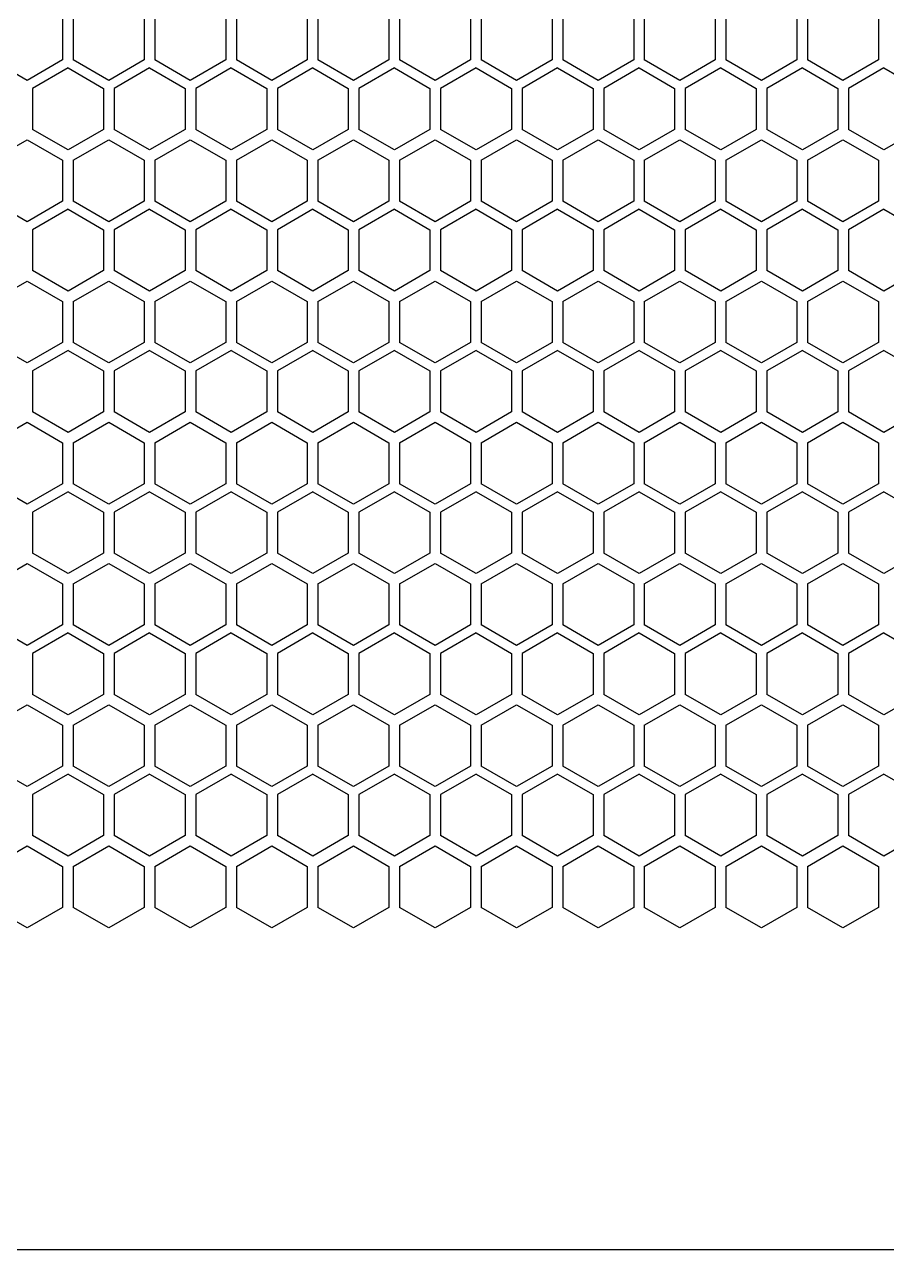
# Model space of a CAD drawing. Extents: x 61367 to 140945, y -1257 to 25588.
# Drawn here: x 73645 to 73742.2, y 19923.8 to 20061.9 of the extents above; entities that cross this region are included whole.
import ezdxf

# ---------------------------------------------------------------- set-up
doc = ezdxf.new("R2010")
doc.units = 0
doc.header["$MEASUREMENT"] = 0
doc.layers.get('0').update_dxf_attribs({"linetype": 'CONTINUOUS'})
doc.layers.add('4215-0412-2_0', color=7, linetype='CONTINUOUS')

# ---------------------------------------------------------------- blocks, each defined once
blk = doc.blocks.new('ERGRTHTHRT')
at = {"layer": '4215-0412-2_0', "color": 7, "linetype": 'Continuous'}
for p, q in [((-37524.92, -67880.7), (-37524.92, -67885.32)), ((-37523.72, -67880.7), (-37523.72, -67885.32)), ((-37515.72, -67880.7), (-37515.72, -67885.32)), ((-37514.52, -67880.7), (-37514.52, -67885.32)), ((-37506.52, -67880.7), (-37506.52, -67885.32)), ((-37505.32, -67880.7), (-37505.32, -67885.32)), ((-37497.32, -67880.7), (-37497.32, -67885.32)), ((-37496.12, -67880.7), (-37496.12, -67885.32)), ((-37488.12, -67880.7), (-37488.12, -67885.32)), ((-37486.92, -67880.7), (-37486.92, -67885.32)), ((-37478.92, -67880.7), (-37478.92, -67885.32)), ((-37477.72, -67880.7), (-37477.72, -67885.32)), ((-37469.72, -67880.7), (-37469.72, -67885.32)), ((-37468.52, -67880.7), (-37468.52, -67885.32)), ((-37460.52, -67880.7), (-37460.52, -67885.32)), ((-37459.32, -67880.7), (-37459.32, -67885.32)), ((-37451.32, -67880.7), (-37451.32, -67885.32)), ((-37450.12, -67880.7), (-37450.12, -67885.32)), ((-37442.12, -67880.7), (-37442.12, -67885.32)), ((-37440.92, -67880.7), (-37440.92, -67885.32)), ((-37432.92, -67880.7), (-37432.92, -67885.32)), ((-37528.92, -67887.63), (-37532.92, -67885.32)), ((-37524.92, -67885.32), (-37528.92, -67887.63)), ((-37519.72, -67887.63), (-37523.72, -67885.32)), ((-37515.72, -67885.32), (-37519.72, -67887.63)), ((-37510.52, -67887.63), (-37514.52, -67885.32)), ((-37506.52, -67885.32), (-37510.52, -67887.63)), ((-37501.32, -67887.63), (-37505.32, -67885.32)), ((-37497.32, -67885.32), (-37501.32, -67887.63)), ((-37492.12, -67887.63), (-37496.12, -67885.32)), ((-37488.12, -67885.32), (-37492.12, -67887.63)), ((-37482.92, -67887.63), (-37486.92, -67885.32)), ((-37478.92, -67885.32), (-37482.92, -67887.63)), ((-37473.72, -67887.63), (-37477.72, -67885.32)), ((-37469.72, -67885.32), (-37473.72, -67887.63)), ((-37464.52, -67887.63), (-37468.52, -67885.32)), ((-37460.52, -67885.32), (-37464.52, -67887.63)), ((-37455.32, -67887.63), (-37459.32, -67885.32)), ((-37451.32, -67885.32), (-37455.32, -67887.63)), ((-37446.12, -67887.63), (-37450.12, -67885.32)), ((-37442.12, -67885.32), (-37446.12, -67887.63)), ((-37436.92, -67887.63), (-37440.92, -67885.32)), ((-37432.92, -67885.32), (-37436.92, -67887.63)), ((-37524.3, -67886.22), (-37528.3, -67888.53)), ((-37524.3, -67886.22), (-37520.3, -67888.53)), ((-37515.1, -67886.22), (-37519.1, -67888.53)), ((-37515.1, -67886.22), (-37511.1, -67888.53)), ((-37505.9, -67886.22), (-37509.9, -67888.53)), ((-37505.9, -67886.22), (-37501.9, -67888.53)), ((-37496.7, -67886.22), (-37500.7, -67888.53)), ((-37496.7, -67886.22), (-37492.7, -67888.53)), ((-37487.5, -67886.22), (-37491.5, -67888.53)), ((-37487.5, -67886.22), (-37483.5, -67888.53)), ((-37478.3, -67886.22), (-37482.3, -67888.53)), ((-37478.3, -67886.22), (-37474.3, -67888.53)), ((-37469.1, -67886.22), (-37473.1, -67888.53)), ((-37469.1, -67886.22), (-37465.1, -67888.53)), ((-37459.9, -67886.22), (-37463.9, -67888.53)), ((-37459.9, -67886.22), (-37455.9, -67888.53)), ((-37450.7, -67886.22), (-37454.7, -67888.53)), ((-37450.7, -67886.22), (-37446.7, -67888.53)), ((-37441.5, -67886.22), (-37445.5, -67888.53)), ((-37441.5, -67886.22), (-37437.5, -67888.53)), ((-37432.3, -67886.22), (-37436.3, -67888.53)), ((-37432.3, -67886.22), (-37428.3, -67888.53)), ((-37528.3, -67888.53), (-37528.3, -67893.15)), ((-37520.3, -67888.53), (-37520.3, -67893.15)), ((-37519.1, -67888.53), (-37519.1, -67893.15)), ((-37511.1, -67888.53), (-37511.1, -67893.15)), ((-37509.9, -67888.53), (-37509.9, -67893.15)), ((-37501.9, -67888.53), (-37501.9, -67893.15)), ((-37500.7, -67888.53), (-37500.7, -67893.15)), ((-37492.7, -67888.53), (-37492.7, -67893.15)), ((-37491.5, -67888.53), (-37491.5, -67893.15)), ((-37483.5, -67888.53), (-37483.5, -67893.15)), ((-37482.3, -67888.53), (-37482.3, -67893.15)), ((-37474.3, -67888.53), (-37474.3, -67893.15)), ((-37473.1, -67888.53), (-37473.1, -67893.15)), ((-37465.1, -67888.53), (-37465.1, -67893.15)), ((-37463.9, -67888.53), (-37463.9, -67893.15)), ((-37455.9, -67888.53), (-37455.9, -67893.15)), ((-37454.7, -67888.53), (-37454.7, -67893.15)), ((-37446.7, -67888.53), (-37446.7, -67893.15)), ((-37445.5, -67888.53), (-37445.5, -67893.15)), ((-37437.5, -67888.53), (-37437.5, -67893.15)), ((-37436.3, -67888.53), (-37436.3, -67893.15)), ((-37524.3, -67895.46), (-37528.3, -67893.15)), ((-37520.3, -67893.15), (-37524.3, -67895.46)), ((-37515.1, -67895.46), (-37519.1, -67893.15)), ((-37511.1, -67893.15), (-37515.1, -67895.46)), ((-37505.9, -67895.46), (-37509.9, -67893.15)), ((-37501.9, -67893.15), (-37505.9, -67895.46)), ((-37496.7, -67895.46), (-37500.7, -67893.15)), ((-37492.7, -67893.15), (-37496.7, -67895.46)), ((-37487.5, -67895.46), (-37491.5, -67893.15)), ((-37483.5, -67893.15), (-37487.5, -67895.46)), ((-37478.3, -67895.46), (-37482.3, -67893.15)), ((-37474.3, -67893.15), (-37478.3, -67895.46)), ((-37469.1, -67895.46), (-37473.1, -67893.15)), ((-37465.1, -67893.15), (-37469.1, -67895.46)), ((-37459.9, -67895.46), (-37463.9, -67893.15)), ((-37455.9, -67893.15), (-37459.9, -67895.46)), ((-37450.7, -67895.46), (-37454.7, -67893.15)), ((-37446.7, -67893.15), (-37450.7, -67895.46)), ((-37441.5, -67895.46), (-37445.5, -67893.15)), ((-37437.5, -67893.15), (-37441.5, -67895.46)), ((-37432.3, -67895.46), (-37436.3, -67893.15)), ((-37428.3, -67893.15), (-37432.3, -67895.46)), ((-37532.92, -67896.63), (-37528.92, -67894.32)), ((-37528.92, -67894.32), (-37524.92, -67896.63)), ((-37523.72, -67896.63), (-37519.72, -67894.32)), ((-37519.72, -67894.32), (-37515.72, -67896.63)), ((-37514.52, -67896.63), (-37510.52, -67894.32)), ((-37510.52, -67894.32), (-37506.52, -67896.63)), ((-37505.32, -67896.63), (-37501.32, -67894.32)), ((-37501.32, -67894.32), (-37497.32, -67896.63)), ((-37496.12, -67896.63), (-37492.12, -67894.32)), ((-37492.12, -67894.32), (-37488.12, -67896.63)), ((-37486.92, -67896.63), (-37482.92, -67894.32)), ((-37482.92, -67894.32), (-37478.92, -67896.63)), ((-37477.72, -67896.63), (-37473.72, -67894.32)), ((-37473.72, -67894.32), (-37469.72, -67896.63)), ((-37468.52, -67896.63), (-37464.52, -67894.32)), ((-37464.52, -67894.32), (-37460.52, -67896.63)), ((-37459.32, -67896.63), (-37455.32, -67894.32)), ((-37455.32, -67894.32), (-37451.32, -67896.63)), ((-37450.12, -67896.63), (-37446.12, -67894.32)), ((-37446.12, -67894.32), (-37442.12, -67896.63)), ((-37440.92, -67896.63), (-37436.92, -67894.32)), ((-37436.92, -67894.32), (-37432.92, -67896.63)), ((-37524.92, -67896.63), (-37524.92, -67901.25)), ((-37523.72, -67896.63), (-37523.72, -67901.25)), ((-37515.72, -67896.63), (-37515.72, -67901.25)), ((-37514.52, -67896.63), (-37514.52, -67901.25)), ((-37506.52, -67896.63), (-37506.52, -67901.25)), ((-37505.32, -67896.63), (-37505.32, -67901.25)), ((-37497.32, -67896.63), (-37497.32, -67901.25)), ((-37496.12, -67896.63), (-37496.12, -67901.25)), ((-37488.12, -67896.63), (-37488.12, -67901.25)), ((-37486.92, -67896.63), (-37486.92, -67901.25)), ((-37478.92, -67896.63), (-37478.92, -67901.25)), ((-37477.72, -67896.63), (-37477.72, -67901.25)), ((-37469.72, -67896.63), (-37469.72, -67901.25)), ((-37468.52, -67896.63), (-37468.52, -67901.25)), ((-37460.52, -67896.63), (-37460.52, -67901.25)), ((-37459.32, -67896.63), (-37459.32, -67901.25)), ((-37451.32, -67896.63), (-37451.32, -67901.25)), ((-37450.12, -67896.63), (-37450.12, -67901.25)), ((-37442.12, -67896.63), (-37442.12, -67901.25)), ((-37440.92, -67896.63), (-37440.92, -67901.25)), ((-37432.92, -67896.63), (-37432.92, -67901.25)), ((-37528.92, -67903.56), (-37532.92, -67901.25)), ((-37524.92, -67901.25), (-37528.92, -67903.56)), ((-37524.3, -67902.15), (-37528.3, -67904.46)), ((-37524.3, -67902.15), (-37520.3, -67904.46)), ((-37519.72, -67903.56), (-37523.72, -67901.25)), ((-37515.72, -67901.25), (-37519.72, -67903.56)), ((-37515.1, -67902.15), (-37519.1, -67904.46)), ((-37515.1, -67902.15), (-37511.1, -67904.46)), ((-37510.52, -67903.56), (-37514.52, -67901.25)), ((-37506.52, -67901.25), (-37510.52, -67903.56)), ((-37505.9, -67902.15), (-37509.9, -67904.46)), ((-37505.9, -67902.15), (-37501.9, -67904.46)), ((-37501.32, -67903.56), (-37505.32, -67901.25)), ((-37497.32, -67901.25), (-37501.32, -67903.56)), ((-37496.7, -67902.15), (-37500.7, -67904.46)), ((-37496.7, -67902.15), (-37492.7, -67904.46)), ((-37492.12, -67903.56), (-37496.12, -67901.25)), ((-37488.12, -67901.25), (-37492.12, -67903.56)), ((-37487.5, -67902.15), (-37491.5, -67904.46)), ((-37487.5, -67902.15), (-37483.5, -67904.46)), ((-37482.92, -67903.56), (-37486.92, -67901.25)), ((-37478.92, -67901.25), (-37482.92, -67903.56)), ((-37478.3, -67902.15), (-37482.3, -67904.46)), ((-37478.3, -67902.15), (-37474.3, -67904.46)), ((-37473.72, -67903.56), (-37477.72, -67901.25)), ((-37469.72, -67901.25), (-37473.72, -67903.56)), ((-37469.1, -67902.15), (-37473.1, -67904.46)), ((-37469.1, -67902.15), (-37465.1, -67904.46)), ((-37464.52, -67903.56), (-37468.52, -67901.25)), ((-37460.52, -67901.25), (-37464.52, -67903.56)), ((-37459.9, -67902.15), (-37463.9, -67904.46)), ((-37459.9, -67902.15), (-37455.9, -67904.46)), ((-37455.32, -67903.56), (-37459.32, -67901.25)), ((-37451.32, -67901.25), (-37455.32, -67903.56)), ((-37450.7, -67902.15), (-37454.7, -67904.46)), ((-37450.7, -67902.15), (-37446.7, -67904.46)), ((-37446.12, -67903.56), (-37450.12, -67901.25)), ((-37442.12, -67901.25), (-37446.12, -67903.56)), ((-37441.5, -67902.15), (-37445.5, -67904.46)), ((-37441.5, -67902.15), (-37437.5, -67904.46)), ((-37436.92, -67903.56), (-37440.92, -67901.25)), ((-37432.92, -67901.25), (-37436.92, -67903.56)), ((-37432.3, -67902.15), (-37436.3, -67904.46)), ((-37432.3, -67902.15), (-37428.3, -67904.46)), ((-37528.3, -67904.46), (-37528.3, -67909.08)), ((-37520.3, -67904.46), (-37520.3, -67909.08)), ((-37519.1, -67904.46), (-37519.1, -67909.08)), ((-37511.1, -67904.46), (-37511.1, -67909.08)), ((-37509.9, -67904.46), (-37509.9, -67909.08)), ((-37501.9, -67904.46), (-37501.9, -67909.08)), ((-37500.7, -67904.46), (-37500.7, -67909.08)), ((-37492.7, -67904.46), (-37492.7, -67909.08)), ((-37491.5, -67904.46), (-37491.5, -67909.08)), ((-37483.5, -67904.46), (-37483.5, -67909.08)), ((-37482.3, -67904.46), (-37482.3, -67909.08)), ((-37474.3, -67904.46), (-37474.3, -67909.08)), ((-37473.1, -67904.46), (-37473.1, -67909.08)), ((-37465.1, -67904.46), (-37465.1, -67909.08)), ((-37463.9, -67904.46), (-37463.9, -67909.08)), ((-37455.9, -67904.46), (-37455.9, -67909.08)), ((-37454.7, -67904.46), (-37454.7, -67909.08)), ((-37446.7, -67904.46), (-37446.7, -67909.08)), ((-37445.5, -67904.46), (-37445.5, -67909.08)), ((-37437.5, -67904.46), (-37437.5, -67909.08)), ((-37436.3, -67904.46), (-37436.3, -67909.08)), ((-37524.3, -67911.39), (-37528.3, -67909.08)), ((-37520.3, -67909.08), (-37524.3, -67911.39)), ((-37515.1, -67911.39), (-37519.1, -67909.08)), ((-37511.1, -67909.08), (-37515.1, -67911.39)), ((-37505.9, -67911.39), (-37509.9, -67909.08)), ((-37501.9, -67909.08), (-37505.9, -67911.39)), ((-37496.7, -67911.39), (-37500.7, -67909.08)), ((-37492.7, -67909.08), (-37496.7, -67911.39)), ((-37487.5, -67911.39), (-37491.5, -67909.08)), ((-37483.5, -67909.08), (-37487.5, -67911.39)), ((-37478.3, -67911.39), (-37482.3, -67909.08)), ((-37474.3, -67909.08), (-37478.3, -67911.39)), ((-37469.1, -67911.39), (-37473.1, -67909.08)), ((-37465.1, -67909.08), (-37469.1, -67911.39)), ((-37459.9, -67911.39), (-37463.9, -67909.08)), ((-37455.9, -67909.08), (-37459.9, -67911.39)), ((-37450.7, -67911.39), (-37454.7, -67909.08)), ((-37446.7, -67909.08), (-37450.7, -67911.39)), ((-37441.5, -67911.39), (-37445.5, -67909.08)), ((-37437.5, -67909.08), (-37441.5, -67911.39)), ((-37432.3, -67911.39), (-37436.3, -67909.08)), ((-37428.3, -67909.08), (-37432.3, -67911.39)), ((-37532.92, -67912.56), (-37528.92, -67910.25)), ((-37528.92, -67910.25), (-37524.92, -67912.56)), ((-37523.72, -67912.56), (-37519.72, -67910.25)), ((-37519.72, -67910.25), (-37515.72, -67912.56)), ((-37514.52, -67912.56), (-37510.52, -67910.25)), ((-37510.52, -67910.25), (-37506.52, -67912.56)), ((-37505.32, -67912.56), (-37501.32, -67910.25)), ((-37501.32, -67910.25), (-37497.32, -67912.56)), ((-37496.12, -67912.56), (-37492.12, -67910.25)), ((-37492.12, -67910.25), (-37488.12, -67912.56)), ((-37486.92, -67912.56), (-37482.92, -67910.25)), ((-37482.92, -67910.25), (-37478.92, -67912.56)), ((-37477.72, -67912.56), (-37473.72, -67910.25)), ((-37473.72, -67910.25), (-37469.72, -67912.56)), ((-37468.52, -67912.56), (-37464.52, -67910.25)), ((-37464.52, -67910.25), (-37460.52, -67912.56)), ((-37459.32, -67912.56), (-37455.32, -67910.25)), ((-37455.32, -67910.25), (-37451.32, -67912.56)), ((-37450.12, -67912.56), (-37446.12, -67910.25)), ((-37446.12, -67910.25), (-37442.12, -67912.56)), ((-37440.92, -67912.56), (-37436.92, -67910.25)), ((-37436.92, -67910.25), (-37432.92, -67912.56)), ((-37524.92, -67912.56), (-37524.92, -67917.18)), ((-37523.72, -67912.56), (-37523.72, -67917.18)), ((-37515.72, -67912.56), (-37515.72, -67917.18)), ((-37514.52, -67912.56), (-37514.52, -67917.18)), ((-37506.52, -67912.56), (-37506.52, -67917.18)), ((-37505.32, -67912.56), (-37505.32, -67917.18)), ((-37497.32, -67912.56), (-37497.32, -67917.18)), ((-37496.12, -67912.56), (-37496.12, -67917.18)), ((-37488.12, -67912.56), (-37488.12, -67917.18)), ((-37486.92, -67912.56), (-37486.92, -67917.18)), ((-37478.92, -67912.56), (-37478.92, -67917.18)), ((-37477.72, -67912.56), (-37477.72, -67917.18)), ((-37469.72, -67912.56), (-37469.72, -67917.18)), ((-37468.52, -67912.56), (-37468.52, -67917.18)), ((-37460.52, -67912.56), (-37460.52, -67917.18)), ((-37459.32, -67912.56), (-37459.32, -67917.18)), ((-37451.32, -67912.56), (-37451.32, -67917.18)), ((-37450.12, -67912.56), (-37450.12, -67917.18)), ((-37442.12, -67912.56), (-37442.12, -67917.18)), ((-37440.92, -67912.56), (-37440.92, -67917.18)), ((-37432.92, -67912.56), (-37432.92, -67917.18)), ((-37528.92, -67919.49), (-37532.92, -67917.18)), ((-37524.92, -67917.18), (-37528.92, -67919.49)), ((-37519.72, -67919.49), (-37523.72, -67917.18)), ((-37515.72, -67917.18), (-37519.72, -67919.49)), ((-37510.52, -67919.49), (-37514.52, -67917.18)), ((-37506.52, -67917.18), (-37510.52, -67919.49)), ((-37501.32, -67919.49), (-37505.32, -67917.18)), ((-37497.32, -67917.18), (-37501.32, -67919.49)), ((-37492.12, -67919.49), (-37496.12, -67917.18)), ((-37488.12, -67917.18), (-37492.12, -67919.49)), ((-37482.92, -67919.49), (-37486.92, -67917.18)), ((-37478.92, -67917.18), (-37482.92, -67919.49)), ((-37473.72, -67919.49), (-37477.72, -67917.18)), ((-37469.72, -67917.18), (-37473.72, -67919.49)), ((-37464.52, -67919.49), (-37468.52, -67917.18)), ((-37460.52, -67917.18), (-37464.52, -67919.49)), ((-37455.32, -67919.49), (-37459.32, -67917.18)), ((-37451.32, -67917.18), (-37455.32, -67919.49)), ((-37446.12, -67919.49), (-37450.12, -67917.18)), ((-37442.12, -67917.18), (-37446.12, -67919.49)), ((-37436.92, -67919.49), (-37440.92, -67917.18)), ((-37432.92, -67917.18), (-37436.92, -67919.49)), ((-37524.3, -67918.08), (-37528.3, -67920.39)), ((-37524.3, -67918.08), (-37520.3, -67920.39)), ((-37515.1, -67918.08), (-37519.1, -67920.39)), ((-37515.1, -67918.08), (-37511.1, -67920.39)), ((-37505.9, -67918.08), (-37509.9, -67920.39)), ((-37505.9, -67918.08), (-37501.9, -67920.39)), ((-37496.7, -67918.08), (-37500.7, -67920.39)), ((-37496.7, -67918.08), (-37492.7, -67920.39)), ((-37487.5, -67918.08), (-37491.5, -67920.39)), ((-37487.5, -67918.08), (-37483.5, -67920.39)), ((-37478.3, -67918.08), (-37482.3, -67920.39)), ((-37478.3, -67918.08), (-37474.3, -67920.39)), ((-37469.1, -67918.08), (-37473.1, -67920.39)), ((-37469.1, -67918.08), (-37465.1, -67920.39)), ((-37459.9, -67918.08), (-37463.9, -67920.39)), ((-37459.9, -67918.08), (-37455.9, -67920.39)), ((-37450.7, -67918.08), (-37454.7, -67920.39)), ((-37450.7, -67918.08), (-37446.7, -67920.39)), ((-37441.5, -67918.08), (-37445.5, -67920.39)), ((-37441.5, -67918.08), (-37437.5, -67920.39)), ((-37432.3, -67918.08), (-37436.3, -67920.39)), ((-37432.3, -67918.08), (-37428.3, -67920.39)), ((-37528.3, -67920.39), (-37528.3, -67925.01)), ((-37520.3, -67920.39), (-37520.3, -67925.01)), ((-37519.1, -67920.39), (-37519.1, -67925.01)), ((-37511.1, -67920.39), (-37511.1, -67925.01)), ((-37509.9, -67920.39), (-37509.9, -67925.01)), ((-37501.9, -67920.39), (-37501.9, -67925.01)), ((-37500.7, -67920.39), (-37500.7, -67925.01)), ((-37492.7, -67920.39), (-37492.7, -67925.01)), ((-37491.5, -67920.39), (-37491.5, -67925.01)), ((-37483.5, -67920.39), (-37483.5, -67925.01)), ((-37482.3, -67920.39), (-37482.3, -67925.01)), ((-37474.3, -67920.39), (-37474.3, -67925.01)), ((-37473.1, -67920.39), (-37473.1, -67925.01)), ((-37465.1, -67920.39), (-37465.1, -67925.01)), ((-37463.9, -67920.39), (-37463.9, -67925.01)), ((-37455.9, -67920.39), (-37455.9, -67925.01)), ((-37454.7, -67920.39), (-37454.7, -67925.01)), ((-37446.7, -67920.39), (-37446.7, -67925.01)), ((-37445.5, -67920.39), (-37445.5, -67925.01)), ((-37437.5, -67920.39), (-37437.5, -67925.01)), ((-37436.3, -67920.39), (-37436.3, -67925.01)), ((-37524.3, -67927.32), (-37528.3, -67925.01)), ((-37520.3, -67925.01), (-37524.3, -67927.32)), ((-37515.1, -67927.32), (-37519.1, -67925.01)), ((-37511.1, -67925.01), (-37515.1, -67927.32)), ((-37505.9, -67927.32), (-37509.9, -67925.01)), ((-37501.9, -67925.01), (-37505.9, -67927.32)), ((-37496.7, -67927.32), (-37500.7, -67925.01)), ((-37492.7, -67925.01), (-37496.7, -67927.32)), ((-37487.5, -67927.32), (-37491.5, -67925.01)), ((-37483.5, -67925.01), (-37487.5, -67927.32)), ((-37478.3, -67927.32), (-37482.3, -67925.01)), ((-37474.3, -67925.01), (-37478.3, -67927.32)), ((-37469.1, -67927.32), (-37473.1, -67925.01)), ((-37465.1, -67925.01), (-37469.1, -67927.32)), ((-37459.9, -67927.32), (-37463.9, -67925.01)), ((-37455.9, -67925.01), (-37459.9, -67927.32)), ((-37450.7, -67927.32), (-37454.7, -67925.01)), ((-37446.7, -67925.01), (-37450.7, -67927.32)), ((-37441.5, -67927.32), (-37445.5, -67925.01)), ((-37437.5, -67925.01), (-37441.5, -67927.32)), ((-37432.3, -67927.32), (-37436.3, -67925.01)), ((-37428.3, -67925.01), (-37432.3, -67927.32)), ((-37532.92, -67928.49), (-37528.92, -67926.18)), ((-37528.92, -67926.18), (-37524.92, -67928.49)), ((-37523.72, -67928.49), (-37519.72, -67926.18)), ((-37519.72, -67926.18), (-37515.72, -67928.49)), ((-37514.52, -67928.49), (-37510.52, -67926.18)), ((-37510.52, -67926.18), (-37506.52, -67928.49)), ((-37505.32, -67928.49), (-37501.32, -67926.18)), ((-37501.32, -67926.18), (-37497.32, -67928.49)), ((-37496.12, -67928.49), (-37492.12, -67926.18)), ((-37492.12, -67926.18), (-37488.12, -67928.49)), ((-37486.92, -67928.49), (-37482.92, -67926.18)), ((-37482.92, -67926.18), (-37478.92, -67928.49)), ((-37477.72, -67928.49), (-37473.72, -67926.18)), ((-37473.72, -67926.18), (-37469.72, -67928.49)), ((-37468.52, -67928.49), (-37464.52, -67926.18)), ((-37464.52, -67926.18), (-37460.52, -67928.49)), ((-37459.32, -67928.49), (-37455.32, -67926.18)), ((-37455.32, -67926.18), (-37451.32, -67928.49)), ((-37450.12, -67928.49), (-37446.12, -67926.18)), ((-37446.12, -67926.18), (-37442.12, -67928.49)), ((-37440.92, -67928.49), (-37436.92, -67926.18)), ((-37436.92, -67926.18), (-37432.92, -67928.49)), ((-37524.92, -67928.49), (-37524.92, -67933.11)), ((-37523.72, -67928.49), (-37523.72, -67933.11)), ((-37515.72, -67928.49), (-37515.72, -67933.11)), ((-37514.52, -67928.49), (-37514.52, -67933.11)), ((-37506.52, -67928.49), (-37506.52, -67933.11)), ((-37505.32, -67928.49), (-37505.32, -67933.11)), ((-37497.32, -67928.49), (-37497.32, -67933.11)), ((-37496.12, -67928.49), (-37496.12, -67933.11)), ((-37488.12, -67928.49), (-37488.12, -67933.11)), ((-37486.92, -67928.49), (-37486.92, -67933.11)), ((-37478.92, -67928.49), (-37478.92, -67933.11)), ((-37477.72, -67928.49), (-37477.72, -67933.11)), ((-37469.72, -67928.49), (-37469.72, -67933.11)), ((-37468.52, -67928.49), (-37468.52, -67933.11)), ((-37460.52, -67928.49), (-37460.52, -67933.11)), ((-37459.32, -67928.49), (-37459.32, -67933.11)), ((-37451.32, -67928.49), (-37451.32, -67933.11)), ((-37450.12, -67928.49), (-37450.12, -67933.11)), ((-37442.12, -67928.49), (-37442.12, -67933.11)), ((-37440.92, -67928.49), (-37440.92, -67933.11)), ((-37432.92, -67928.49), (-37432.92, -67933.11)), ((-37528.92, -67935.42), (-37532.92, -67933.11)), ((-37524.92, -67933.11), (-37528.92, -67935.42)), ((-37524.3, -67934.01), (-37528.3, -67936.32)), ((-37524.3, -67934.01), (-37520.3, -67936.32)), ((-37519.72, -67935.42), (-37523.72, -67933.11)), ((-37515.72, -67933.11), (-37519.72, -67935.42)), ((-37515.1, -67934.01), (-37519.1, -67936.32)), ((-37515.1, -67934.01), (-37511.1, -67936.32)), ((-37510.52, -67935.42), (-37514.52, -67933.11)), ((-37506.52, -67933.11), (-37510.52, -67935.42)), ((-37505.9, -67934.01), (-37509.9, -67936.32)), ((-37505.9, -67934.01), (-37501.9, -67936.32)), ((-37501.32, -67935.42), (-37505.32, -67933.11)), ((-37497.32, -67933.11), (-37501.32, -67935.42)), ((-37496.7, -67934.01), (-37500.7, -67936.32)), ((-37496.7, -67934.01), (-37492.7, -67936.32)), ((-37492.12, -67935.42), (-37496.12, -67933.11)), ((-37488.12, -67933.11), (-37492.12, -67935.42)), ((-37487.5, -67934.01), (-37491.5, -67936.32)), ((-37487.5, -67934.01), (-37483.5, -67936.32)), ((-37482.92, -67935.42), (-37486.92, -67933.11)), ((-37478.92, -67933.11), (-37482.92, -67935.42)), ((-37478.3, -67934.01), (-37482.3, -67936.32)), ((-37478.3, -67934.01), (-37474.3, -67936.32)), ((-37473.72, -67935.42), (-37477.72, -67933.11)), ((-37469.72, -67933.11), (-37473.72, -67935.42)), ((-37469.1, -67934.01), (-37473.1, -67936.32)), ((-37469.1, -67934.01), (-37465.1, -67936.32)), ((-37464.52, -67935.42), (-37468.52, -67933.11)), ((-37460.52, -67933.11), (-37464.52, -67935.42)), ((-37459.9, -67934.01), (-37463.9, -67936.32)), ((-37459.9, -67934.01), (-37455.9, -67936.32)), ((-37455.32, -67935.42), (-37459.32, -67933.11)), ((-37451.32, -67933.11), (-37455.32, -67935.42)), ((-37450.7, -67934.01), (-37454.7, -67936.32)), ((-37450.7, -67934.01), (-37446.7, -67936.32)), ((-37446.12, -67935.42), (-37450.12, -67933.11)), ((-37442.12, -67933.11), (-37446.12, -67935.42)), ((-37441.5, -67934.01), (-37445.5, -67936.32)), ((-37441.5, -67934.01), (-37437.5, -67936.32)), ((-37436.92, -67935.42), (-37440.92, -67933.11)), ((-37432.92, -67933.11), (-37436.92, -67935.42)), ((-37432.3, -67934.01), (-37436.3, -67936.32)), ((-37432.3, -67934.01), (-37428.3, -67936.32)), ((-37528.3, -67936.32), (-37528.3, -67940.94)), ((-37520.3, -67936.32), (-37520.3, -67940.94)), ((-37519.1, -67936.32), (-37519.1, -67940.94)), ((-37511.1, -67936.32), (-37511.1, -67940.94)), ((-37509.9, -67936.32), (-37509.9, -67940.94)), ((-37501.9, -67936.32), (-37501.9, -67940.94)), ((-37500.7, -67936.32), (-37500.7, -67940.94)), ((-37492.7, -67936.32), (-37492.7, -67940.94)), ((-37491.5, -67936.32), (-37491.5, -67940.94)), ((-37483.5, -67936.32), (-37483.5, -67940.94)), ((-37482.3, -67936.32), (-37482.3, -67940.94)), ((-37474.3, -67936.32), (-37474.3, -67940.94)), ((-37473.1, -67936.32), (-37473.1, -67940.94)), ((-37465.1, -67936.32), (-37465.1, -67940.94)), ((-37463.9, -67936.32), (-37463.9, -67940.94)), ((-37455.9, -67936.32), (-37455.9, -67940.94)), ((-37454.7, -67936.32), (-37454.7, -67940.94)), ((-37446.7, -67936.32), (-37446.7, -67940.94)), ((-37445.5, -67936.32), (-37445.5, -67940.94)), ((-37437.5, -67936.32), (-37437.5, -67940.94)), ((-37436.3, -67936.32), (-37436.3, -67940.94)), ((-37524.3, -67943.25), (-37528.3, -67940.94)), ((-37520.3, -67940.94), (-37524.3, -67943.25)), ((-37515.1, -67943.25), (-37519.1, -67940.94)), ((-37511.1, -67940.94), (-37515.1, -67943.25)), ((-37505.9, -67943.25), (-37509.9, -67940.94)), ((-37501.9, -67940.94), (-37505.9, -67943.25)), ((-37496.7, -67943.25), (-37500.7, -67940.94)), ((-37492.7, -67940.94), (-37496.7, -67943.25)), ((-37487.5, -67943.25), (-37491.5, -67940.94)), ((-37483.5, -67940.94), (-37487.5, -67943.25)), ((-37478.3, -67943.25), (-37482.3, -67940.94)), ((-37474.3, -67940.94), (-37478.3, -67943.25)), ((-37469.1, -67943.25), (-37473.1, -67940.94)), ((-37465.1, -67940.94), (-37469.1, -67943.25)), ((-37459.9, -67943.25), (-37463.9, -67940.94)), ((-37455.9, -67940.94), (-37459.9, -67943.25)), ((-37450.7, -67943.25), (-37454.7, -67940.94)), ((-37446.7, -67940.94), (-37450.7, -67943.25)), ((-37441.5, -67943.25), (-37445.5, -67940.94)), ((-37437.5, -67940.94), (-37441.5, -67943.25)), ((-37432.3, -67943.25), (-37436.3, -67940.94)), ((-37428.3, -67940.94), (-37432.3, -67943.25)), ((-37532.92, -67944.42), (-37528.92, -67942.11)), ((-37528.92, -67942.11), (-37524.92, -67944.42)), ((-37523.72, -67944.42), (-37519.72, -67942.11)), ((-37519.72, -67942.11), (-37515.72, -67944.42)), ((-37514.52, -67944.42), (-37510.52, -67942.11)), ((-37510.52, -67942.11), (-37506.52, -67944.42)), ((-37505.32, -67944.42), (-37501.32, -67942.11)), ((-37501.32, -67942.11), (-37497.32, -67944.42)), ((-37496.12, -67944.42), (-37492.12, -67942.11)), ((-37492.12, -67942.11), (-37488.12, -67944.42)), ((-37486.92, -67944.42), (-37482.92, -67942.11)), ((-37482.92, -67942.11), (-37478.92, -67944.42)), ((-37477.72, -67944.42), (-37473.72, -67942.11)), ((-37473.72, -67942.11), (-37469.72, -67944.42)), ((-37468.52, -67944.42), (-37464.52, -67942.11)), ((-37464.52, -67942.11), (-37460.52, -67944.42)), ((-37459.32, -67944.42), (-37455.32, -67942.11)), ((-37455.32, -67942.11), (-37451.32, -67944.42)), ((-37450.12, -67944.42), (-37446.12, -67942.11)), ((-37446.12, -67942.11), (-37442.12, -67944.42)), ((-37440.92, -67944.42), (-37436.92, -67942.11)), ((-37436.92, -67942.11), (-37432.92, -67944.42)), ((-37524.92, -67944.42), (-37524.92, -67949.04)), ((-37523.72, -67944.42), (-37523.72, -67949.04)), ((-37515.72, -67944.42), (-37515.72, -67949.04)), ((-37514.52, -67944.42), (-37514.52, -67949.04)), ((-37506.52, -67944.42), (-37506.52, -67949.04)), ((-37505.32, -67944.42), (-37505.32, -67949.04)), ((-37497.32, -67944.42), (-37497.32, -67949.04)), ((-37496.12, -67944.42), (-37496.12, -67949.04)), ((-37488.12, -67944.42), (-37488.12, -67949.04)), ((-37486.92, -67944.42), (-37486.92, -67949.04)), ((-37478.92, -67944.42), (-37478.92, -67949.04)), ((-37477.72, -67944.42), (-37477.72, -67949.04)), ((-37469.72, -67944.42), (-37469.72, -67949.04)), ((-37468.52, -67944.42), (-37468.52, -67949.04)), ((-37460.52, -67944.42), (-37460.52, -67949.04)), ((-37459.32, -67944.42), (-37459.32, -67949.04)), ((-37451.32, -67944.42), (-37451.32, -67949.04)), ((-37450.12, -67944.42), (-37450.12, -67949.04)), ((-37442.12, -67944.42), (-37442.12, -67949.04)), ((-37440.92, -67944.42), (-37440.92, -67949.04)), ((-37432.92, -67944.42), (-37432.92, -67949.04)), ((-37528.92, -67951.35), (-37532.92, -67949.04)), ((-37524.92, -67949.04), (-37528.92, -67951.35)), ((-37519.72, -67951.35), (-37523.72, -67949.04)), ((-37515.72, -67949.04), (-37519.72, -67951.35)), ((-37510.52, -67951.35), (-37514.52, -67949.04)), ((-37506.52, -67949.04), (-37510.52, -67951.35)), ((-37501.32, -67951.35), (-37505.32, -67949.04)), ((-37497.32, -67949.04), (-37501.32, -67951.35)), ((-37492.12, -67951.35), (-37496.12, -67949.04)), ((-37488.12, -67949.04), (-37492.12, -67951.35)), ((-37482.92, -67951.35), (-37486.92, -67949.04)), ((-37478.92, -67949.04), (-37482.92, -67951.35)), ((-37473.72, -67951.35), (-37477.72, -67949.04)), ((-37469.72, -67949.04), (-37473.72, -67951.35)), ((-37464.52, -67951.35), (-37468.52, -67949.04)), ((-37460.52, -67949.04), (-37464.52, -67951.35)), ((-37455.32, -67951.35), (-37459.32, -67949.04)), ((-37451.32, -67949.04), (-37455.32, -67951.35)), ((-37446.12, -67951.35), (-37450.12, -67949.04)), ((-37442.12, -67949.04), (-37446.12, -67951.35)), ((-37436.92, -67951.35), (-37440.92, -67949.04)), ((-37432.92, -67949.04), (-37436.92, -67951.35)), ((-37524.3, -67949.94), (-37528.3, -67952.25)), ((-37524.3, -67949.94), (-37520.3, -67952.25)), ((-37515.1, -67949.94), (-37519.1, -67952.25)), ((-37515.1, -67949.94), (-37511.1, -67952.25)), ((-37505.9, -67949.94), (-37509.9, -67952.25)), ((-37505.9, -67949.94), (-37501.9, -67952.25)), ((-37496.7, -67949.94), (-37500.7, -67952.25)), ((-37496.7, -67949.94), (-37492.7, -67952.25)), ((-37487.5, -67949.94), (-37491.5, -67952.25)), ((-37487.5, -67949.94), (-37483.5, -67952.25)), ((-37478.3, -67949.94), (-37482.3, -67952.25)), ((-37478.3, -67949.94), (-37474.3, -67952.25)), ((-37469.1, -67949.94), (-37473.1, -67952.25)), ((-37469.1, -67949.94), (-37465.1, -67952.25)), ((-37459.9, -67949.94), (-37463.9, -67952.25)), ((-37459.9, -67949.94), (-37455.9, -67952.25)), ((-37450.7, -67949.94), (-37454.7, -67952.25)), ((-37450.7, -67949.94), (-37446.7, -67952.25)), ((-37441.5, -67949.94), (-37445.5, -67952.25)), ((-37441.5, -67949.94), (-37437.5, -67952.25)), ((-37432.3, -67949.94), (-37436.3, -67952.25)), ((-37432.3, -67949.94), (-37428.3, -67952.25)), ((-37528.3, -67952.25), (-37528.3, -67956.87)), ((-37520.3, -67952.25), (-37520.3, -67956.87)), ((-37519.1, -67952.25), (-37519.1, -67956.87)), ((-37511.1, -67952.25), (-37511.1, -67956.87)), ((-37509.9, -67952.25), (-37509.9, -67956.87)), ((-37501.9, -67952.25), (-37501.9, -67956.87)), ((-37500.7, -67952.25), (-37500.7, -67956.87)), ((-37492.7, -67952.25), (-37492.7, -67956.87)), ((-37491.5, -67952.25), (-37491.5, -67956.87)), ((-37483.5, -67952.25), (-37483.5, -67956.87)), ((-37482.3, -67952.25), (-37482.3, -67956.87)), ((-37474.3, -67952.25), (-37474.3, -67956.87)), ((-37473.1, -67952.25), (-37473.1, -67956.87)), ((-37465.1, -67952.25), (-37465.1, -67956.87)), ((-37463.9, -67952.25), (-37463.9, -67956.87)), ((-37455.9, -67952.25), (-37455.9, -67956.87)), ((-37454.7, -67952.25), (-37454.7, -67956.87)), ((-37446.7, -67952.25), (-37446.7, -67956.87)), ((-37445.5, -67952.25), (-37445.5, -67956.87)), ((-37437.5, -67952.25), (-37437.5, -67956.87)), ((-37436.3, -67952.25), (-37436.3, -67956.87)), ((-37524.3, -67959.18), (-37528.3, -67956.87)), ((-37520.3, -67956.87), (-37524.3, -67959.18)), ((-37515.1, -67959.18), (-37519.1, -67956.87)), ((-37511.1, -67956.87), (-37515.1, -67959.18)), ((-37505.9, -67959.18), (-37509.9, -67956.87)), ((-37501.9, -67956.87), (-37505.9, -67959.18)), ((-37496.7, -67959.18), (-37500.7, -67956.87)), ((-37492.7, -67956.87), (-37496.7, -67959.18)), ((-37487.5, -67959.18), (-37491.5, -67956.87)), ((-37483.5, -67956.87), (-37487.5, -67959.18)), ((-37478.3, -67959.18), (-37482.3, -67956.87)), ((-37474.3, -67956.87), (-37478.3, -67959.18)), ((-37469.1, -67959.18), (-37473.1, -67956.87)), ((-37465.1, -67956.87), (-37469.1, -67959.18)), ((-37459.9, -67959.18), (-37463.9, -67956.87)), ((-37455.9, -67956.87), (-37459.9, -67959.18)), ((-37450.7, -67959.18), (-37454.7, -67956.87)), ((-37446.7, -67956.87), (-37450.7, -67959.18)), ((-37441.5, -67959.18), (-37445.5, -67956.87)), ((-37437.5, -67956.87), (-37441.5, -67959.18)), ((-37432.3, -67959.18), (-37436.3, -67956.87)), ((-37428.3, -67956.87), (-37432.3, -67959.18)), ((-37532.92, -67960.35), (-37528.92, -67958.04)), ((-37528.92, -67958.04), (-37524.92, -67960.35)), ((-37523.72, -67960.35), (-37519.72, -67958.04)), ((-37519.72, -67958.04), (-37515.72, -67960.35)), ((-37514.52, -67960.35), (-37510.52, -67958.04)), ((-37510.52, -67958.04), (-37506.52, -67960.35)), ((-37505.32, -67960.35), (-37501.32, -67958.04)), ((-37501.32, -67958.04), (-37497.32, -67960.35)), ((-37496.12, -67960.35), (-37492.12, -67958.04)), ((-37492.12, -67958.04), (-37488.12, -67960.35)), ((-37486.92, -67960.35), (-37482.92, -67958.04)), ((-37482.92, -67958.04), (-37478.92, -67960.35)), ((-37477.72, -67960.35), (-37473.72, -67958.04)), ((-37473.72, -67958.04), (-37469.72, -67960.35)), ((-37468.52, -67960.35), (-37464.52, -67958.04)), ((-37464.52, -67958.04), (-37460.52, -67960.35)), ((-37459.32, -67960.35), (-37455.32, -67958.04)), ((-37455.32, -67958.04), (-37451.32, -67960.35)), ((-37450.12, -67960.35), (-37446.12, -67958.04)), ((-37446.12, -67958.04), (-37442.12, -67960.35)), ((-37440.92, -67960.35), (-37436.92, -67958.04)), ((-37436.92, -67958.04), (-37432.92, -67960.35)), ((-37524.92, -67960.35), (-37524.92, -67964.97)), ((-37523.72, -67960.35), (-37523.72, -67964.97)), ((-37515.72, -67960.35), (-37515.72, -67964.97)), ((-37514.52, -67960.35), (-37514.52, -67964.97)), ((-37506.52, -67960.35), (-37506.52, -67964.97)), ((-37505.32, -67960.35), (-37505.32, -67964.97)), ((-37497.32, -67960.35), (-37497.32, -67964.97)), ((-37496.12, -67960.35), (-37496.12, -67964.97)), ((-37488.12, -67960.35), (-37488.12, -67964.97)), ((-37486.92, -67960.35), (-37486.92, -67964.97)), ((-37478.92, -67960.35), (-37478.92, -67964.97)), ((-37477.72, -67960.35), (-37477.72, -67964.97)), ((-37469.72, -67960.35), (-37469.72, -67964.97)), ((-37468.52, -67960.35), (-37468.52, -67964.97)), ((-37460.52, -67960.35), (-37460.52, -67964.97)), ((-37459.32, -67960.35), (-37459.32, -67964.97)), ((-37451.32, -67960.35), (-37451.32, -67964.97)), ((-37450.12, -67960.35), (-37450.12, -67964.97)), ((-37442.12, -67960.35), (-37442.12, -67964.97)), ((-37440.92, -67960.35), (-37440.92, -67964.97)), ((-37432.92, -67960.35), (-37432.92, -67964.97)), ((-37528.92, -67967.28), (-37532.92, -67964.97)), ((-37524.92, -67964.97), (-37528.92, -67967.28)), ((-37524.3, -67965.87), (-37528.3, -67968.18)), ((-37524.3, -67965.87), (-37520.3, -67968.18)), ((-37519.72, -67967.28), (-37523.72, -67964.97)), ((-37515.72, -67964.97), (-37519.72, -67967.28)), ((-37515.1, -67965.87), (-37519.1, -67968.18)), ((-37515.1, -67965.87), (-37511.1, -67968.18)), ((-37510.52, -67967.28), (-37514.52, -67964.97)), ((-37506.52, -67964.97), (-37510.52, -67967.28)), ((-37505.9, -67965.87), (-37509.9, -67968.18)), ((-37505.9, -67965.87), (-37501.9, -67968.18)), ((-37501.32, -67967.28), (-37505.32, -67964.97)), ((-37497.32, -67964.97), (-37501.32, -67967.28)), ((-37496.7, -67965.87), (-37500.7, -67968.18)), ((-37496.7, -67965.87), (-37492.7, -67968.18)), ((-37492.12, -67967.28), (-37496.12, -67964.97)), ((-37488.12, -67964.97), (-37492.12, -67967.28)), ((-37487.5, -67965.87), (-37491.5, -67968.18)), ((-37487.5, -67965.87), (-37483.5, -67968.18)), ((-37482.92, -67967.28), (-37486.92, -67964.97)), ((-37478.92, -67964.97), (-37482.92, -67967.28)), ((-37478.3, -67965.87), (-37482.3, -67968.18)), ((-37478.3, -67965.87), (-37474.3, -67968.18)), ((-37473.72, -67967.28), (-37477.72, -67964.97)), ((-37469.72, -67964.97), (-37473.72, -67967.28)), ((-37469.1, -67965.87), (-37473.1, -67968.18)), ((-37469.1, -67965.87), (-37465.1, -67968.18)), ((-37464.52, -67967.28), (-37468.52, -67964.97)), ((-37460.52, -67964.97), (-37464.52, -67967.28)), ((-37459.9, -67965.87), (-37463.9, -67968.18)), ((-37459.9, -67965.87), (-37455.9, -67968.18)), ((-37455.32, -67967.28), (-37459.32, -67964.97)), ((-37451.32, -67964.97), (-37455.32, -67967.28)), ((-37450.7, -67965.87), (-37454.7, -67968.18)), ((-37450.7, -67965.87), (-37446.7, -67968.18)), ((-37446.12, -67967.28), (-37450.12, -67964.97)), ((-37442.12, -67964.97), (-37446.12, -67967.28)), ((-37441.5, -67965.87), (-37445.5, -67968.18)), ((-37441.5, -67965.87), (-37437.5, -67968.18)), ((-37436.92, -67967.28), (-37440.92, -67964.97)), ((-37432.92, -67964.97), (-37436.92, -67967.28)), ((-37432.3, -67965.87), (-37436.3, -67968.18)), ((-37432.3, -67965.87), (-37428.3, -67968.18)), ((-37528.3, -67968.18), (-37528.3, -67972.8)), ((-37520.3, -67968.18), (-37520.3, -67972.8)), ((-37519.1, -67968.18), (-37519.1, -67972.8)), ((-37511.1, -67968.18), (-37511.1, -67972.8)), ((-37509.9, -67968.18), (-37509.9, -67972.8)), ((-37501.9, -67968.18), (-37501.9, -67972.8)), ((-37500.7, -67968.18), (-37500.7, -67972.8)), ((-37492.7, -67968.18), (-37492.7, -67972.8)), ((-37491.5, -67968.18), (-37491.5, -67972.8)), ((-37483.5, -67968.18), (-37483.5, -67972.8)), ((-37482.3, -67968.18), (-37482.3, -67972.8)), ((-37474.3, -67968.18), (-37474.3, -67972.8)), ((-37473.1, -67968.18), (-37473.1, -67972.8)), ((-37465.1, -67968.18), (-37465.1, -67972.8)), ((-37463.9, -67968.18), (-37463.9, -67972.8)), ((-37455.9, -67968.18), (-37455.9, -67972.8)), ((-37454.7, -67968.18), (-37454.7, -67972.8)), ((-37446.7, -67968.18), (-37446.7, -67972.8)), ((-37445.5, -67968.18), (-37445.5, -67972.8)), ((-37437.5, -67968.18), (-37437.5, -67972.8)), ((-37436.3, -67968.18), (-37436.3, -67972.8)), ((-37524.3, -67975.11), (-37528.3, -67972.8)), ((-37520.3, -67972.8), (-37524.3, -67975.11)), ((-37515.1, -67975.11), (-37519.1, -67972.8)), ((-37511.1, -67972.8), (-37515.1, -67975.11)), ((-37505.9, -67975.11), (-37509.9, -67972.8)), ((-37501.9, -67972.8), (-37505.9, -67975.11)), ((-37496.7, -67975.11), (-37500.7, -67972.8)), ((-37492.7, -67972.8), (-37496.7, -67975.11)), ((-37487.5, -67975.11), (-37491.5, -67972.8)), ((-37483.5, -67972.8), (-37487.5, -67975.11)), ((-37478.3, -67975.11), (-37482.3, -67972.8)), ((-37474.3, -67972.8), (-37478.3, -67975.11)), ((-37469.1, -67975.11), (-37473.1, -67972.8)), ((-37465.1, -67972.8), (-37469.1, -67975.11)), ((-37459.9, -67975.11), (-37463.9, -67972.8)), ((-37455.9, -67972.8), (-37459.9, -67975.11)), ((-37450.7, -67975.11), (-37454.7, -67972.8)), ((-37446.7, -67972.8), (-37450.7, -67975.11)), ((-37441.5, -67975.11), (-37445.5, -67972.8)), ((-37437.5, -67972.8), (-37441.5, -67975.11)), ((-37432.3, -67975.11), (-37436.3, -67972.8)), ((-37428.3, -67972.8), (-37432.3, -67975.11)), ((-37532.92, -67976.28), (-37528.92, -67973.97)), ((-37528.92, -67973.97), (-37524.92, -67976.28)), ((-37523.72, -67976.28), (-37519.72, -67973.97)), ((-37519.72, -67973.97), (-37515.72, -67976.28)), ((-37514.52, -67976.28), (-37510.52, -67973.97)), ((-37510.52, -67973.97), (-37506.52, -67976.28)), ((-37505.32, -67976.28), (-37501.32, -67973.97)), ((-37501.32, -67973.97), (-37497.32, -67976.28)), ((-37496.12, -67976.28), (-37492.12, -67973.97)), ((-37492.12, -67973.97), (-37488.12, -67976.28)), ((-37486.92, -67976.28), (-37482.92, -67973.97)), ((-37482.92, -67973.97), (-37478.92, -67976.28)), ((-37477.72, -67976.28), (-37473.72, -67973.97)), ((-37473.72, -67973.97), (-37469.72, -67976.28)), ((-37468.52, -67976.28), (-37464.52, -67973.97)), ((-37464.52, -67973.97), (-37460.52, -67976.28)), ((-37459.32, -67976.28), (-37455.32, -67973.97)), ((-37455.32, -67973.97), (-37451.32, -67976.28)), ((-37450.12, -67976.28), (-37446.12, -67973.97)), ((-37446.12, -67973.97), (-37442.12, -67976.28)), ((-37440.92, -67976.28), (-37436.92, -67973.97)), ((-37436.92, -67973.97), (-37432.92, -67976.28)), ((-37524.92, -67976.28), (-37524.92, -67980.9)), ((-37523.72, -67976.28), (-37523.72, -67980.9)), ((-37515.72, -67976.28), (-37515.72, -67980.9)), ((-37514.52, -67976.28), (-37514.52, -67980.9)), ((-37506.52, -67976.28), (-37506.52, -67980.9)), ((-37505.32, -67976.28), (-37505.32, -67980.9)), ((-37497.32, -67976.28), (-37497.32, -67980.9)), ((-37496.12, -67976.28), (-37496.12, -67980.9)), ((-37488.12, -67976.28), (-37488.12, -67980.9)), ((-37486.92, -67976.28), (-37486.92, -67980.9)), ((-37478.92, -67976.28), (-37478.92, -67980.9)), ((-37477.72, -67976.28), (-37477.72, -67980.9)), ((-37469.72, -67976.28), (-37469.72, -67980.9)), ((-37468.52, -67976.28), (-37468.52, -67980.9)), ((-37460.52, -67976.28), (-37460.52, -67980.9)), ((-37459.32, -67976.28), (-37459.32, -67980.9)), ((-37451.32, -67976.28), (-37451.32, -67980.9)), ((-37450.12, -67976.28), (-37450.12, -67980.9)), ((-37442.12, -67976.28), (-37442.12, -67980.9)), ((-37440.92, -67976.28), (-37440.92, -67980.9)), ((-37432.92, -67976.28), (-37432.92, -67980.9)), ((-37528.92, -67983.21), (-37532.92, -67980.9)), ((-37524.92, -67980.9), (-37528.92, -67983.21)), ((-37519.72, -67983.21), (-37523.72, -67980.9)), ((-37515.72, -67980.9), (-37519.72, -67983.21)), ((-37510.52, -67983.21), (-37514.52, -67980.9)), ((-37506.52, -67980.9), (-37510.52, -67983.21)), ((-37501.32, -67983.21), (-37505.32, -67980.9)), ((-37497.32, -67980.9), (-37501.32, -67983.21)), ((-37492.12, -67983.21), (-37496.12, -67980.9)), ((-37488.12, -67980.9), (-37492.12, -67983.21)), ((-37482.92, -67983.21), (-37486.92, -67980.9)), ((-37478.92, -67980.9), (-37482.92, -67983.21)), ((-37473.72, -67983.21), (-37477.72, -67980.9)), ((-37469.72, -67980.9), (-37473.72, -67983.21)), ((-37464.52, -67983.21), (-37468.52, -67980.9)), ((-37460.52, -67980.9), (-37464.52, -67983.21)), ((-37455.32, -67983.21), (-37459.32, -67980.9)), ((-37451.32, -67980.9), (-37455.32, -67983.21)), ((-37446.12, -67983.21), (-37450.12, -67980.9)), ((-37442.12, -67980.9), (-37446.12, -67983.21)), ((-37436.92, -67983.21), (-37440.92, -67980.9)), ((-37432.92, -67980.9), (-37436.92, -67983.21)), ((-37884.05, -68019.48), (-37194.15, -68019.48))]:
    blk.add_line(p, q, dxfattribs=at)

msp = doc.modelspace()

# ---------------------------------------------------------------- block references
at = {"lineweight": -3}
msp.add_blockref('ERGRTHTHRT', (111174.232, 87943.251), dxfattribs=at)

doc.saveas('drawing.dxf')
